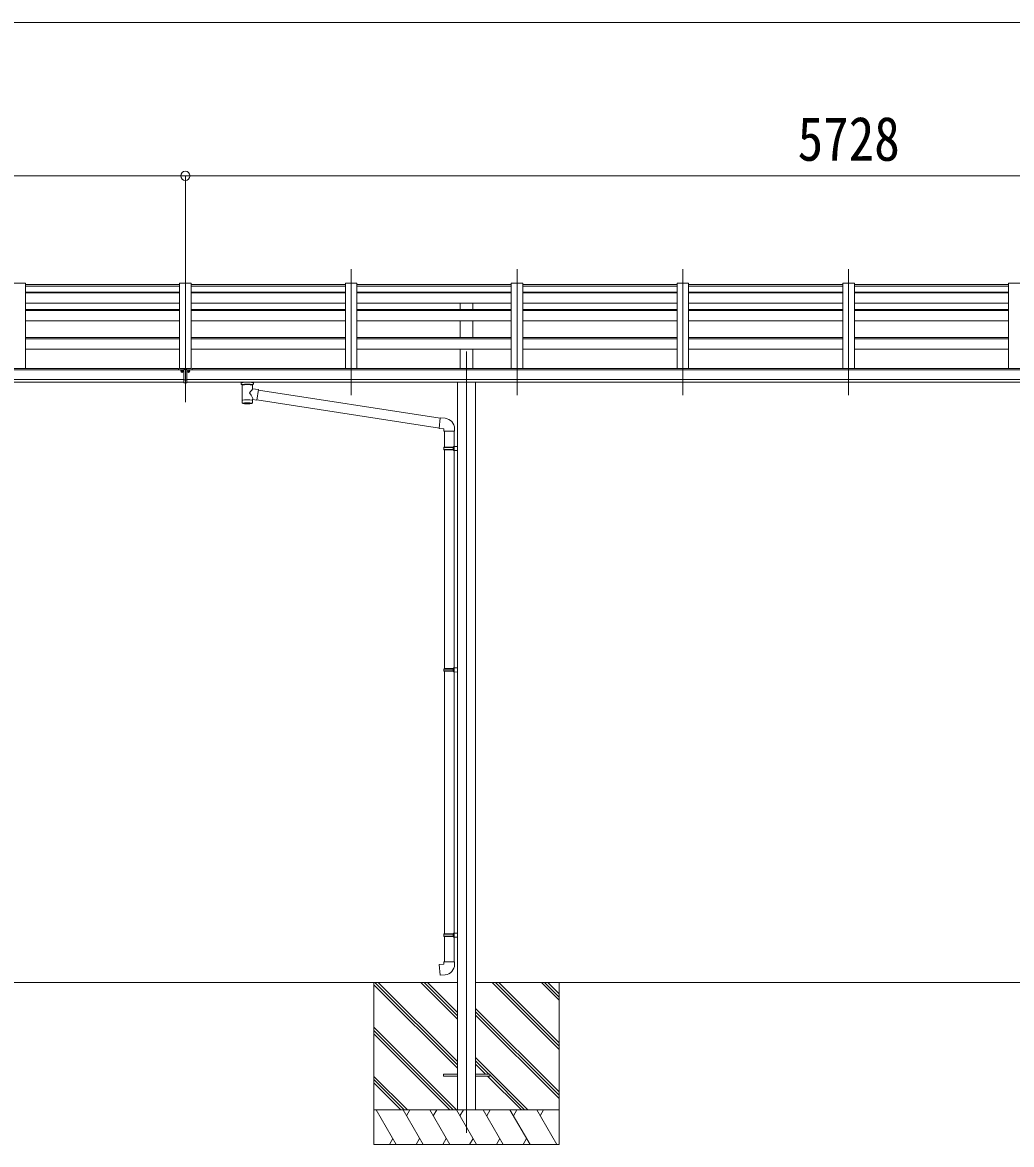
# Model space of a CAD drawing. Units: millimetres at full size, sheet at 1:40; details may follow other scales. Extents: x -11181 to 11305, y -7804 to 7716.
# Drawn here: x 2874 to 7145, y -4139 to 707 of the extents above; entities that cross this region are included whole.
import ezdxf
from ezdxf.enums import TextEntityAlignment as Align

# ---------------------------------------------------------------- set-up
doc = ezdxf.new("R2010")
doc.units = ezdxf.units.MM
doc.header["$LTSCALE"] = 40
doc.header["$PDMODE"] = 32
doc.header["$PDSIZE"] = 40
for name, color, linetype, lineweight in [('0-0_0', 7, 'Continuous', 9), ('0-1_本体', 4, 'Continuous', 9), ('0-2_部品', 7, 'Continuous', 9), ('0-4_TABLE1', 3, 'Continuous', 9), ('0-8_PARTS2', 2, 'Continuous', 9), ('0-A_寸法', 6, 'Continuous', 9)]:
    doc.layers.add(name, color=color, linetype=linetype, lineweight=lineweight)
doc.styles.add('ＭＳ ゴシック', font='')
doc.styles.get('ＭＳ ゴシック').set_extended_font_data('MS Gothic')

msp = doc.modelspace()

# ---------------------------------------------------------------- linework, layer by layer
at = {"layer": '0-0_0'}
for p, q in [((2402.77, -3439.42), (4253.77, -3439.42)), ((4751.77, -3439.42), (2900.77, -3439.42)), ((4391.27, -3439.42), (4391.27, -4139.42)), ((4751.77, -3795.29), (4395.89, -3439.42)), ((4751.77, -3781.15), (4410.04, -3439.42)), ((4751.77, -3597.3), (4593.89, -3439.42)), ((4751.77, -3583.16), (4608.03, -3439.42)), ((4751.77, -3569.02), (4622.17, -3439.42)), ((8051.77, -3439.42), (4830.77, -3439.42)), ((5191.27, -3728.44), (4902.25, -3439.42)), ((5191.27, -3714.29), (4916.39, -3439.42)), ((5191.27, -3700.15), (4930.54, -3439.42)), ((5191.27, -3516.31), (5114.39, -3439.42)), ((5191.27, -3502.16), (5128.53, -3439.42)), ((5191.27, -3488.02), (5142.67, -3439.42)), ((5191.27, -3439.42), (5191.27, -4139.42)), ((4751.77, -3809.44), (4391.27, -3448.94)), ((5191.27, -3912.28), (4830.77, -3551.79)), ((5191.27, -3926.43), (4830.77, -3565.93)), ((5191.27, -3940.57), (4830.77, -3580.07)), ((4747.91, -3989.42), (4391.27, -3632.79)), ((4733.77, -3989.42), (4391.27, -3646.93)), ((4719.62, -3989.42), (4391.27, -3661.07)), ((5056.28, -3989.42), (4830.77, -3763.92)), ((4887.62, -3834.91), (4830.77, -3778.06)), ((4873.48, -3834.91), (4830.77, -3792.2)), ((4535.78, -3989.42), (4391.27, -3844.92)), ((4521.63, -3989.42), (4391.27, -3859.06)), ((4507.49, -3989.42), (4391.27, -3873.2)), ((5027.99, -3989.42), (4882.48, -3843.91)), ((5042.13, -3989.42), (4891.27, -3838.56)), ((4391.27, -3989.42), (5191.27, -3989.42)), ((4488.16, -4139.42), (4401.55, -3989.42)), ((4603.63, -4139.42), (4517.03, -3989.42)), ((4547.03, -3989.42), (4532.03, -4015.41)), ((4719.1, -4139.42), (4632.5, -3989.42)), ((4647.5, -4015.41), (4662.5, -3989.42)), ((4834.57, -4139.42), (4747.97, -3989.42)), ((4762.97, -4015.41), (4777.97, -3989.42)), ((4950.04, -4139.42), (4863.44, -3989.42)), ((4878.44, -4015.41), (4893.44, -3989.42)), ((5065.51, -4139.42), (4978.91, -3989.42)), ((4993.91, -4015.41), (5008.91, -3989.42)), ((5180.98, -4139.42), (5094.38, -3989.42)), ((5109.38, -4015.41), (5124.38, -3989.42)), ((4473.16, -4113.45), (4458.16, -4139.42)), ((4588.63, -4113.45), (4573.63, -4139.42)), ((4704.1, -4113.45), (4689.1, -4139.42)), ((4819.57, -4113.44), (4804.57, -4139.42)), ((4935.04, -4113.44), (4920.04, -4139.42)), ((5050.51, -4113.45), (5035.51, -4139.42)), ((5191.27, -4139.42), (4391.27, -4139.42))]:
    msp.add_line(p, q, dxfattribs=at)
at = {"layer": '0-1_本体'}
for p, q in [((2886.27, -419.35), (2836.27, -419.35)), ((2886.27, -419.35), (2886.27, -786.94)), ((3552.27, -424.84), (2886.27, -424.84)), ((3552.27, -431.91), (2886.27, -431.91)), ((3552.27, -419.35), (3552.27, -786.94)), ((3602.27, -419.35), (3552.27, -419.35)), ((3602.27, -419.35), (3602.27, -786.94)), ((3602.27, -424.84), (4268.27, -424.84)), ((3602.27, -431.91), (4268.27, -431.91)), ((4268.27, -419.35), (4268.27, -786.94)), ((4268.27, -419.35), (4318.27, -419.35)), ((4318.27, -419.35), (4318.27, -786.94)), ((4318.27, -424.84), (4984.27, -424.84)), ((4318.27, -431.91), (4984.27, -431.91)), ((4984.27, -419.35), (4984.27, -786.94)), ((4984.27, -419.35), (5034.27, -419.35)), ((5034.27, -419.35), (5034.27, -786.94)), ((5034.27, -424.84), (5700.27, -424.84)), ((5034.27, -431.91), (5700.27, -431.91)), ((5700.27, -419.35), (5700.27, -786.94)), ((5700.27, -419.35), (5750.27, -419.35)), ((5750.27, -419.35), (5750.27, -786.94)), ((5750.27, -424.84), (6416.27, -424.84)), ((5750.27, -431.91), (6416.27, -431.91)), ((6416.27, -419.35), (6416.27, -786.94)), ((6416.27, -419.35), (6466.27, -419.35)), ((6466.27, -419.35), (6466.27, -786.94)), ((6466.27, -424.84), (7132.27, -424.84)), ((6466.27, -431.91), (7132.27, -431.91)), ((7132.27, -419.35), (7132.27, -786.94)), ((7132.27, -419.35), (7182.27, -419.35)), ((3552.27, -458.04), (2886.27, -458.04)), ((3552.27, -460.6), (2886.27, -460.6)), ((3602.27, -458.04), (4268.27, -458.04)), ((3602.27, -460.6), (4268.27, -460.6)), ((4318.27, -458.04), (4984.27, -458.04)), ((4318.27, -460.6), (4984.27, -460.6)), ((5034.27, -458.04), (5700.27, -458.04)), ((5034.27, -460.6), (5700.27, -460.6)), ((5750.27, -458.04), (6416.27, -458.04)), ((5750.27, -460.6), (6416.27, -460.6)), ((6466.27, -458.04), (7132.27, -458.04)), ((6466.27, -460.6), (7132.27, -460.6)), ((3552.27, -505.34), (2886.27, -505.34)), ((3552.27, -532.31), (2886.27, -532.31)), ((3602.27, -505.34), (4268.27, -505.34)), ((3602.27, -532.31), (4268.27, -532.31)), ((4318.27, -505.34), (4984.27, -505.34)), ((4318.27, -532.31), (4984.27, -532.31)), ((4763.77, -532.17), (4763.77, -505.18)), ((4818.77, -532.17), (4818.77, -505.18)), ((5034.27, -505.34), (5700.27, -505.34)), ((5034.27, -532.31), (5700.27, -532.31)), ((5750.27, -505.34), (6416.27, -505.34)), ((5750.27, -532.31), (6416.27, -532.31)), ((6466.27, -505.34), (7132.27, -505.34)), ((6466.27, -532.31), (7132.27, -532.31)), ((3552.27, -537.26), (2886.27, -537.26)), ((3552.27, -581.45), (2886.27, -581.45)), ((3602.27, -537.26), (4268.27, -537.26)), ((3602.27, -581.45), (4268.27, -581.45)), ((4318.27, -537.26), (4984.27, -537.26)), ((4318.27, -581.45), (4984.27, -581.45)), ((4763.77, -653.08), (4763.77, -581.3)), ((4818.77, -653.08), (4818.77, -581.3)), ((5034.27, -537.26), (5700.27, -537.26)), ((5034.27, -581.45), (5700.27, -581.45)), ((5750.27, -537.26), (6416.27, -537.26)), ((5750.27, -581.45), (6416.27, -581.45)), ((6466.27, -537.26), (7132.27, -537.26)), ((6466.27, -581.45), (7132.27, -581.45)), ((3552.27, -653.25), (2886.27, -653.25)), ((3552.27, -660.05), (2886.27, -660.05)), ((3602.27, -653.25), (4268.27, -653.25)), ((3602.27, -660.05), (4268.27, -660.05)), ((4318.27, -653.25), (4984.27, -653.25)), ((4318.27, -660.05), (4984.27, -660.05)), ((5034.27, -653.25), (5700.27, -653.25)), ((5034.27, -660.05), (5700.27, -660.05)), ((5750.27, -653.25), (6416.27, -653.25)), ((5750.27, -660.05), (6416.27, -660.05)), ((6466.27, -653.25), (7132.27, -653.25)), ((6466.27, -660.05), (7132.27, -660.05)), ((3552.27, -703.6), (2886.27, -703.6)), ((3602.27, -703.6), (4268.27, -703.6)), ((4318.27, -703.6), (4984.27, -703.6)), ((4763.77, -786.97), (4763.77, -703.43)), ((4818.77, -786.97), (4818.77, -703.43)), ((5034.27, -703.6), (5700.27, -703.6)), ((5750.27, -703.6), (6416.27, -703.6)), ((6466.27, -703.6), (7132.27, -703.6)), ((3570.77, -793.47), (-2144.23, -793.47)), ((3547.27, -786.94), (-2120.73, -786.94)), ((3547.27, -793.47), (3547.27, -786.94)), ((3602.27, -786.94), (3552.27, -786.94)), ((3583.77, -793.47), (9298.77, -793.47)), ((3607.27, -786.94), (9275.27, -786.94)), ((3607.27, -793.47), (3607.27, -786.94)), ((-2144.23, -834.87), (3570.77, -834.87)), ((3570.77, -846.72), (-2144.23, -846.64)), ((9298.77, -834.87), (3583.77, -834.87)), ((3583.77, -846.72), (9298.77, -846.64)), ((4751.77, -847.04), (4751.77, -3989.44)), ((4830.77, -847.04), (4830.77, -3989.44))]:
    msp.add_line(p, q, dxfattribs=at)
at = {"layer": '0-2_部品'}
for p, q in [((3817.77, -852.97), (3817.77, -846.86)), ((3821.86, -857.47), (3821.85, -937.76)), ((3867.67, -875.05), (3867.67, -857.46)), ((3871.77, -852.97), (3871.77, -846.86)), ((3892.89, -878.95), (3867.67, -875.04)), ((3892.89, -878.95), (3885.87, -924.21)), ((4677.69, -1002.77), (3892.57, -880.97)), ((3867.68, -937.76), (3867.67, -921.14)), ((3867.67, -921.39), (3885.87, -924.21)), ((4674.02, -1044.7), (3886.14, -922.47)), ((4698.69, -1002.7), (4677.85, -1000.88)), ((4693.77, -1058.44), (4739.77, -1058.44)), ((4695.77, -1058.44), (4695.77, -1127.32)), ((4737.77, -1058.44), (4737.77, -1124.76)), ((4739.77, -1058.44), (4739.77, -1047.53)), ((4693.77, -1129.32), (4694.77, -1127.32)), ((4693.77, -1129.32), (4737.77, -1129.32)), ((4693.77, -1129.32), (4693.77, -1137.32)), ((4693.77, -1137.32), (4737.77, -1137.32)), ((4693.77, -1137.32), (4694.77, -1139.32)), ((4694.77, -1127.32), (4737.77, -1127.32)), ((4694.77, -1139.32), (4737.77, -1139.32)), ((4695.77, -1139.32), (4695.77, -2083.51)), ((4733.29, -1129.32), (4732.86, -1127.32)), ((4735.77, -1124.82), (4751.77, -1124.35)), ((4735.77, -1126.82), (4735.77, -1124.82)), ((4735.77, -1126.82), (4737.77, -1126.82)), ((4735.77, -1141.82), (4735.77, -1139.82)), ((4735.77, -1141.82), (4751.77, -1142.29)), ((4737.77, -1141.88), (4737.77, -2080.95)), ((4751.77, -1124.35), (4751.77, -1142.29)), ((4693.77, -2085.51), (4694.77, -2083.51)), ((4694.77, -2083.51), (4737.77, -2083.51)), ((4733.29, -2085.51), (4732.86, -2083.51)), ((4735.77, -2081.01), (4751.77, -2080.54)), ((4735.77, -2083.01), (4735.77, -2081.01)), ((4735.77, -2083.01), (4737.77, -2083.01)), ((4751.77, -2080.54), (4751.77, -2098.48)), ((4693.77, -2085.51), (4737.77, -2085.51)), ((4693.77, -2085.51), (4693.77, -2093.51)), ((4693.77, -2093.51), (4737.77, -2093.51)), ((4693.77, -2093.51), (4694.77, -2095.51)), ((4694.77, -2095.51), (4737.77, -2095.51)), ((4695.77, -2095.51), (4695.77, -3228.67)), ((4735.77, -2098.01), (4735.77, -2096.01)), ((4735.77, -2098.01), (4751.77, -2098.48)), ((4737.77, -2098.06), (4737.77, -3226.11)), ((4693.77, -3230.67), (4694.77, -3228.67)), ((4693.77, -3230.67), (4693.77, -3238.67)), ((4693.77, -3230.67), (4737.77, -3230.67)), ((4693.77, -3238.67), (4694.77, -3240.67)), ((4693.77, -3238.67), (4737.77, -3238.67)), ((4694.77, -3228.67), (4737.77, -3228.67)), ((4694.77, -3240.67), (4737.77, -3240.67)), ((4695.77, -3240.67), (4695.77, -3350.67)), ((4733.29, -3230.67), (4732.86, -3228.67)), ((4733.29, -3238.67), (4732.86, -3240.67)), ((4733.29, -3230.67), (4733.29, -3238.67)), ((4735.77, -3226.17), (4751.77, -3225.7)), ((4735.77, -3228.17), (4735.77, -3226.17)), ((4735.77, -3228.17), (4737.77, -3228.17)), ((4735.77, -3243.17), (4735.77, -3241.17)), ((4735.77, -3241.17), (4737.77, -3241.17)), ((4735.77, -3243.17), (4751.77, -3243.64)), ((4737.77, -3241.17), (4737.77, -3228.17)), ((4737.77, -3243.22), (4737.77, -3350.67)), ((4751.77, -3225.7), (4751.77, -3243.64)), ((4673.84, -3362.41), (4693.77, -3360.67)), ((4677.85, -3408.23), (4673.84, -3362.41)), ((4739.77, -3350.67), (4739.77, -3361.58)), ((4698.69, -3406.41), (4677.85, -3408.23))]:
    msp.add_line(p, q, dxfattribs=at)
at = {"layer": '0-2_部品', "color": 4}
for p, q in [((4691.27, -3834.91), (4691.27, -3843.91)), ((4751.77, -3834.91), (4691.27, -3834.91)), ((4751.77, -3843.91), (4691.27, -3843.91)), ((4891.27, -3834.91), (4830.77, -3834.91)), ((4891.27, -3843.91), (4830.77, -3843.91)), ((4891.27, -3834.91), (4891.27, -3843.91))]:
    msp.add_line(p, q, dxfattribs=at)
at = {"layer": '0-2_部品'}
for points in [[(3817.8, -853.03), (3817.78, -852.67), (3818.03, -851.72), (3818.55, -850.83), (3819.35, -849.99), (3820.46, -849.2), (3821.86, -848.47)], [(3817.8, -852.92), (3817.78, -853.27), (3818.03, -854.23), (3818.55, -855.11), (3819.35, -855.95), (3820.46, -856.75), (3821.86, -857.47)], [(3867.67, -848.48), (3867.9, -848.58), (3869.25, -849.31), (3870.37, -850.16), (3871.12, -851.03), (3871.58, -851.92), (3871.76, -852.81)], [(3867.67, -857.46), (3867.9, -857.37), (3869.25, -856.63), (3870.37, -855.78), (3871.12, -854.92), (3871.58, -854.02), (3871.76, -853.13)], [(4677.85, -1000.88), (4673.84, -1046.7), (4693.77, -1048.44), (4693.77, -1058.44)], [(4733.29, -1129.32), (4733.29, -1137.32), (4732.86, -1139.32)], [(4735.77, -1139.82), (4737.77, -1139.82), (4737.77, -1126.82)], [(4735.77, -2096.01), (4737.77, -2096.01), (4737.77, -2083.01)], [(4733.29, -2085.51), (4733.29, -2093.51), (4732.86, -2095.51)], [(4693.77, -3360.67), (4693.77, -3350.67), (4739.77, -3350.67)]]:
    msp.add_lwpolyline(points, dxfattribs=at)
for centre, radius, start, end in [((3834.83, -898.19), 51.38, 92.46126, 104.61963), ((3854.72, -898.19), 51.38, 75.38037, 87.53874), ((4694.77, -1047.53), 45, 0, 85), ((4694.77, -3361.58), 45, 275, 0)]:
    msp.add_arc(centre, radius, start, end, dxfattribs=at)
for centre, major_axis, ratio, start_param, end_param in [((3844.76, -858.67), (-22.91, -0.42), 0.072511, 4.711586, 6.2823824), ((3844.79, -857.03), (-22.91, -0.42), 0.072511, 4.711586, 6.2823824), ((3844.74, -857.04), (22.92, -0.42), 0.07247, 0.0008089, 1.5716053), ((3844.74, -858.67), (22.92, -0.42), 0.07247, 0.0008089, 1.5716053), ((3855.77, -852.97), (16, 0), 0.361356, 0, 0.0194874), ((3855.77, -852.97), (16, 0), 0.361356, 6.2636979, 6.2831853), ((3844.76, -894.6), (-22.81, 26.62), 0.234429, 3.1563334, 4.5976381), ((3847.32, -897.24), (20.32, 22.25), 0.045535, 4.9756507, 6.2441899), ((3844.77, -937.76), (22.92, 0), 0.101955, 6.2829723, 9.4248207), ((3844.77, -937.76), (22.92, 0), 0.101955, 3.1415499, 6.2833984), ((3844.77, -925.32), (22.91, 0), 0.122865, 6.2831853, 9.424778)]:
    msp.add_ellipse(centre, major_axis=major_axis, ratio=ratio, start_param=start_param, end_param=end_param, dxfattribs=at)
at = {"layer": '0-4_TABLE1'}
for p, q in [((3562.8, -798.86), (3562.8, -800.52)), ((3562.8, -799.76), (3563.8, -799.76)), ((3563.8, -800.52), (3563.8, -798.86)), ((3564.8, -799.62), (3565.8, -799.62)), ((3570.77, -791.18), (3570.77, -850.04)), ((3589.74, -799.62), (3588.74, -799.62)), ((3590.74, -798.86), (3590.74, -800.52)), ((3590.74, -799.76), (3591.74, -799.76)), ((3591.74, -800.52), (3591.74, -798.86)), ((3570.77, -836.88), (3583.77, -836.88))]:
    msp.add_line(p, q, dxfattribs=at)
for points in [[(3561.8, -798.72), (3560.8, -798.72), (3560.8, -799.62), (3561.8, -799.62)], [(3563.8, -797.82), (3563.8, -796.92), (3562.8, -796.92), (3562.8, -797.82)], [(3562.8, -800.52), (3562.8, -801.42), (3563.8, -801.42), (3563.8, -800.52)], [(3565.8, -799.62), (3565.8, -798.72), (3564.8, -798.72)], [(3570.77, -791.18), (3583.77, -791.18), (3583.77, -850.04), (3570.77, -850.04)], [(3588.74, -799.62), (3588.74, -798.72), (3589.74, -798.72)], [(3590.74, -797.82), (3590.74, -796.92), (3591.74, -796.92), (3591.74, -797.82)], [(3591.74, -800.52), (3591.74, -801.42), (3590.74, -801.42), (3590.74, -800.52)], [(3592.74, -798.72), (3593.74, -798.72), (3593.74, -799.62), (3592.74, -799.62)]]:
    msp.add_lwpolyline(points, dxfattribs=at)
for centre, major_axis in [((3563.3, -798.87), (5.9, 0)), ((3591.24, -798.87), (-5.9, 0))]:
    msp.add_ellipse(centre, major_axis=major_axis, ratio=0.9, dxfattribs=at)
for centre, major_axis, start_param, end_param in [((3563.3, -799.17), (5.9, 0), 6.2831853, 9.424778), ((3561.8, -797.82), (-1, 0), 1.5707963, 3.1415927), ((3561.8, -800.52), (1, 0), 6.2831853, 7.8539816), ((3561.8, -798.86), (1, 0), 6.2831853, 6.9023328), ((3564.8, -797.82), (1, 0), 3.1415927, 4.712389), ((3564.8, -798.86), (-1, 0), 5.6640378, 6.2831853), ((3564.8, -800.52), (-1, 0), 4.712389, 6.2831853), ((3591.24, -799.17), (-5.9, 0), 3.1415927, 6.2831853), ((3589.74, -797.82), (-1, 0), 1.5707963, 3.1415927), ((3589.74, -800.52), (1, 0), 6.2831853, 7.8539816), ((3589.74, -798.86), (1, 0), 6.2831853, 6.9023328), ((3592.74, -797.82), (1, 0), 3.1415927, 4.712389), ((3592.74, -798.86), (-1, 0), 5.6640378, 6.2831853), ((3592.74, -800.52), (-1, 0), 4.712389, 6.2831853)]:
    msp.add_ellipse(centre, major_axis=major_axis, ratio=0.9, start_param=start_param, end_param=end_param, dxfattribs=at)
at = {"layer": '0-8_PARTS2'}
for p, q in [((3577.27, -933.21), (3577.27, -359.16)), ((4293.27, -903.01), (4293.27, -359.16)), ((5009.27, -903.01), (5009.27, -359.16)), ((5725.27, -903.01), (5725.27, -359.16)), ((6441.27, -903.01), (6441.27, -359.16)), ((4791.27, -714.23), (4791.27, -4089.46))]:
    msp.add_line(p, q, dxfattribs=at)
at = {"layer": '0-A_寸法'}
for p, q in [((-2170.73, 707.1), (9325.26, 707.1)), ((-2150.73, 44.47), (3577.27, 44.47)), ((3577.27, 44.47), (3577.27, -411.1)), ((3577.27, 44.47), (3577.27, -411.1)), ((9305.26, 44.47), (3577.27, 44.47))]:
    msp.add_line(p, q, dxfattribs=at)
msp.add_point((3577.27, 44.47), dxfattribs=at)

# ---------------------------------------------------------------- texts
at = {"layer": '0-A_寸法', "color": 7, "style": 'ＭＳ ゴシック', "width": 0.85}
msp.add_text('5728', height=190.6, dxfattribs=at).set_placement((6221.26, 52.47), align=Align.BOTTOM_LEFT)

doc.saveas('drawing.dxf')
